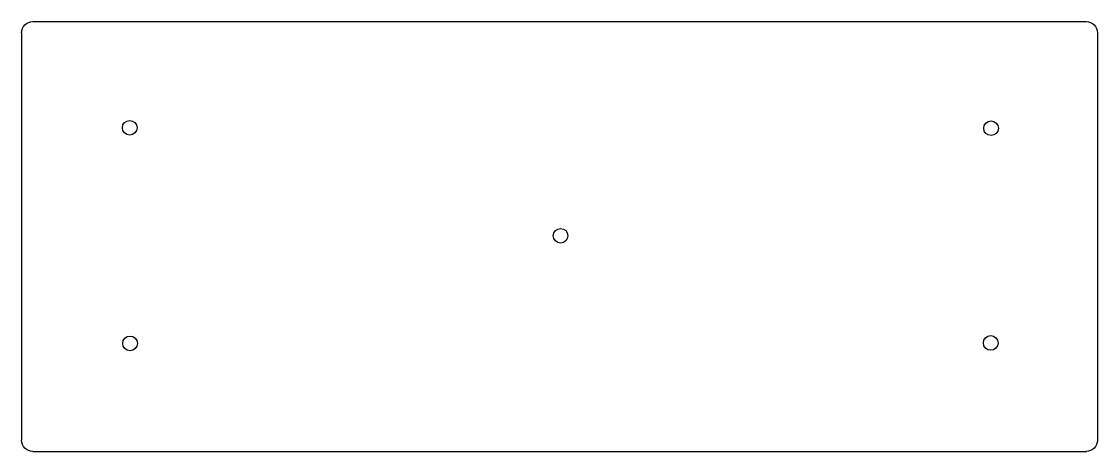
# Model space of a CAD drawing. Header units: millimetres. Extents: x -10 to 181, y -67 to 9.
import ezdxf

# ---------------------------------------------------------------- set-up
doc = ezdxf.new("R2010")
doc.units = ezdxf.units.MM
doc.layers.get('0').update_dxf_attribs({"linetype": 'CONTINUOUS'})

msp = doc.modelspace()

# ---------------------------------------------------------------- linework, layer by layer
for p, q in [((-7.63, 9.3), (178.86, 9.3)), ((-9.65, 7.36), (-9.65, -64.84)), ((180.79, 7.3), (180.79, -64.8)), ((-7.63, -66.84), (178.86, -66.84))]:
    msp.add_line(p, q)
for centre in [(9.5, -9.52), (161.96, -9.59), (85.76, -28.64), (9.56, -47.69), (161.9, -47.62)]:
    msp.add_circle(centre, 1.3)
for points in [[(-9.65, 7.29), (-9.65, 8.39), (-8.75, 9.29), (-7.65, 9.29)], [(178.79, 9.29), (179.89, 9.29), (180.79, 8.39), (180.79, 7.29)], [(-7.65, -66.84), (-8.75, -66.84), (-9.65, -65.94), (-9.65, -64.84)], [(180.79, -64.84), (180.79, -65.94), (179.89, -66.84), (178.79, -66.84)]]:
    msp.add_open_spline(points, degree=3)

doc.saveas('drawing.dxf')
